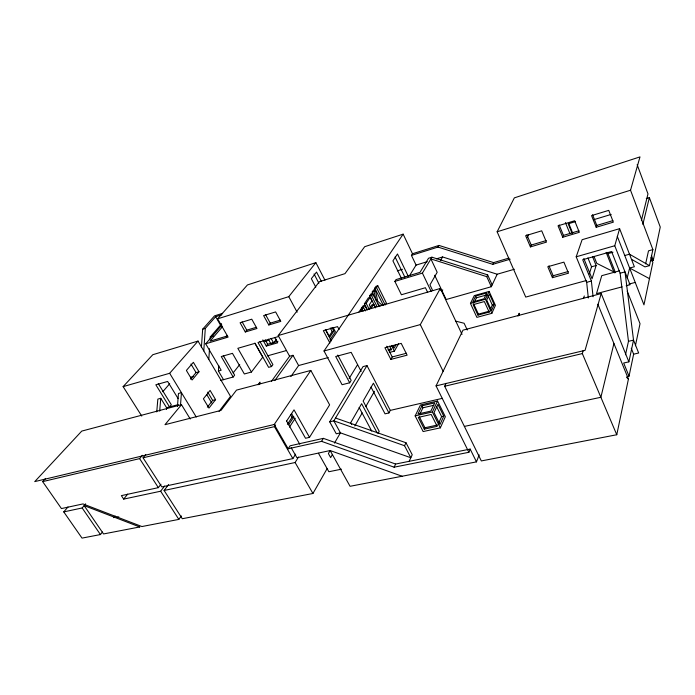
<?xml version="1.0" encoding="UTF-8"?>
<svg xmlns="http://www.w3.org/2000/svg" width="695" height="695" viewBox="0 0 695 695"><rect width="100%" height="100%" fill="white"/><g stroke="black" fill="none" stroke-linecap="round" stroke-linejoin="round"><path stroke-width="1.04" d="M519.148 315.374L519.165 313.263L518.027 316.069M223.503 379.67L218.421 371.008L218.743 365.605M221.106 326.711L221.305 323.47M208.804 359.463L209.508 348.742M210.133 339.091L210.272 336.953L220.515 325.138L215.667 316.703L221.835 314.765M203.774 350.906L205.303 328.396L215.667 316.703M201.411 347.404L202.662 329.204L214.52 315.878L222.643 313.332M180.457 405.637L181.447 392.666L178.459 393.483L177.451 406.427M166.452 409.433L166.6 407.713L160.762 398.296L157.852 399.086L156.749 411.9M159.676 411.127L160.762 398.296M259.609 384.274L259.982 382.163L258.045 384.778M446.034 383.336L444.67 386.246L481.322 460.933L616.769 434.749L628.436 379.027L597.874 304.228M626.977 376.629L629.036 376.177L633.64 354.172L631.26 348.238M635.404 345.762L640.026 323.688L627.246 291.257M651.224 260.946L653.274 260.382L660.25 227.065L649.356 197.623L646.28 198.561M629.036 376.177L623.667 363.025L628.871 361.843L633.527 340.124L625.005 271.884L620.131 273.213L628.471 341.323L625.5 354.763M631.755 259.461L644.951 266.88L649.46 265.655L652.892 249.618L630.53 190.222L639.991 156.888L514.335 197.875L497.134 231.774L525.741 297.086L586.285 280.545M645.62 263.874L648.505 250.843L652.892 249.618M613.928 343.53L600.88 397.279L464.382 426.409M642.858 224.381L649.356 197.623M627.159 278.043L629.635 268.053L634.353 266.758L619.61 228.664L582.115 239.697L576.198 256.794L586.658 282.326L588.326 298.016M641.398 220.48L647.975 193.896L637.15 164.654M436.06 385.89L462.974 330.16L601.192 293.559L585.068 350.341L436.06 385.89L468.89 452.289L394.108 467.188L321.568 441.351L288.19 448.77L274.221 424.489L310.83 370.435L329.621 404.855L309.51 437.355L305.522 438.258L291.579 413.577M626.16 285.775L630.044 284.741L614.762 245.743L619.61 228.664M616.769 434.749L582.341 353.581L583.227 350.506M592.531 256.568L596.136 265.516L592.071 278.773L583.826 258.497M583.652 298.016L584.295 295.957M589.291 273.943L591.532 266.802L587.918 257.88M596.188 227.282L591.558 215.606L608.75 210.368L613.337 222.165L596.188 227.282L596.797 225.432L592.574 214.755M552.429 277.687L547.799 266.732L563.897 262.137L568.493 273.196L552.429 277.687L553.159 275.75L548.963 265.811M291.136 447.632L296.921 457.718L330.142 450.542L350.063 486.3L476.475 461.871L479.15 454.878M562.759 237.256L558.042 225.823L574.661 220.758L579.335 232.312L562.759 237.256L563.463 235.405L559.162 224.945M468.89 452.289L470.168 449.083L395.637 464.043L323.357 438.354L290.084 445.799L288.19 448.77M530.415 246.907L525.629 235.709L541.7 230.81L546.452 242.121L530.415 246.907L531.223 245.048L526.853 234.806M527.227 237.551L528.513 234.693M440.343 427.851L445.347 416.731L437.546 401.041L420.51 404.959L415.141 415.871L423.142 431.552L440.343 427.851L432.386 411.996L437.546 401.041M491.851 313.332L495.431 305.366L489.124 291.431L474.285 295.61L470.437 303.428L476.883 317.363L491.851 313.332L485.44 299.258L489.124 291.431M443.757 416.149L439.996 424.471L434.036 412.595L437.893 404.368L443.757 416.149L441.612 416.618L438.667 423.09M494.197 304.618L491.504 310.578L486.709 300.04L489.462 294.15L494.197 304.618L492.338 305.131L490.401 309.388M489.167 312.09L489.628 311.091L478.412 314.131L477.943 315.13L473.113 304.671L484.354 301.552L489.167 312.09L477.943 315.13M408.981 461.636L412.231 454.739L405.993 442.758L335.546 418.025M424.28 429.145L418.286 417.365L431.213 414.472L437.19 426.348L424.28 429.145L424.94 427.746L419.415 416.887M434.688 275.246L446.147 299.528L491.304 286.722L497.186 274.23L514.352 269.26M394.108 467.188L395.637 464.043M371.008 387.037L385.039 413.838L388.939 412.943L390.286 410.389L366.977 365.579L363.059 366.595L329.691 421.83L336.267 433.793L340.42 432.855L410.815 457.736L404.551 445.73L405.993 442.758M419.849 414.159L422.951 407.774L433.776 405.307M474.407 301.995L476.449 297.799L486.578 294.958M491.304 286.722L486.778 276.662L487.647 274.873L431.934 257.202L428.52 258.253L420.015 272.336L396.02 279.599L394.864 281.406L401.415 294.758L425.418 287.721L427.694 292.491M409.729 275.35L416.079 265.099L411.44 255.395L437.998 247.081L492.772 264.335L493.606 262.614L508.914 258.088M421.961 405.819L417.956 414.012L430.874 411.101L434.757 402.883L421.961 405.819L422.951 407.774M475.649 296.061L472.782 301.925L484.015 298.798L486.795 292.925L475.649 296.061L476.449 297.799M378.236 433.133L379.192 431.334L363.146 401.067L373.423 383.188L388.939 412.943M337.761 355.067L351.175 380.347L349.681 382.797L342.079 384.709L324.018 350.975L420.31 324.6L440.343 288.451L462.036 334.382M354.806 425.974L362.191 412.943M365.77 406.627L374.466 391.294M390.851 359.393L407.122 355.171L401.215 343.382L384.917 347.726L390.851 359.393L392.232 356.952L406.427 353.26M168.624 484.528L164.107 490.479L182.29 518.731L312.941 493.476L327.189 468.534M389.278 352.495L394.36 351.157L398.583 343.764M396.037 344.763L394.082 348.16L392.684 345.372M393.144 346.97L394.126 345.276M332.392 454.573L330.646 457.605L328.387 453.566L330.142 450.542L402.11 476.24M334.469 443.097L340.42 432.855L333.843 420.857L366.977 365.579M440.43 260.686L442.593 256.959L497.186 274.23M321.568 441.351L323.357 438.354M394.864 281.406L422.404 273.092L431.934 257.202M437.998 247.081L438.988 245.431L493.606 262.614M349.072 378.54L357.578 364.693M164.107 490.479L295.114 462.522L298.45 457.119M145.776 454.487L143.066 457.797L161.796 486.9L292.856 458.596L295.61 454.165M411.44 255.395L412.491 253.744L438.988 245.431M375.43 307.902L373.658 304.393L371.069 308.398L369.28 304.862L371.894 300.883L370.114 297.356L368.341 297.877L364.38 303.854L367.212 309.423M369.948 307.911L371.894 304.914L373.658 304.393M289.476 427.104L295.253 418.277M288.712 424.775L293.924 416.852L292.048 417.304L287.4 424.341M360.774 311.473L364.832 305.34L367.195 309.996M364.38 303.854L366.161 303.324L370.114 297.356M375.335 307.199L369.644 295.914L371.417 295.392L372.702 293.438L379.279 306.538M373.215 295.957L372.233 292.022L373.988 291.5L375.265 289.572L377.733 301.213L382.389 305.505M376.525 287.652L377.785 285.749L386.394 303.029L385.169 304.975L376.525 287.652L374.779 288.182L383.432 305.479M286.592 421.074L294.028 409.859L309.51 437.355M358.976 311.994L363.042 305.87L364.832 305.34M369.644 295.914L370.948 293.959L372.702 293.438M372.233 292.022L373.51 290.093L375.265 289.572M374.779 288.182L376.047 286.279L377.785 285.749M143.066 457.797L274.447 426.626L275.611 424.906M324.018 350.975L403.143 234.154L412.491 253.744M329.925 339.872L335.407 331.81L333.096 327.406M331.932 327.484L333.852 331.133L329.734 337.179L325.833 329.812M329.239 335.92L332.193 331.611L333.852 331.133M290.884 376.56L298.607 365.535L328.257 357.543M45.601 478.421L42.656 481.618L61.438 508.575L82.966 503.927L141.928 526.541L178.85 519.4L181.326 515.933M274.777 380.599L292.977 355.301L298.607 365.535M271.38 381.442L289.615 356.231L292.977 355.301M220.445 380.504L233.164 377.029L221.262 356.561L232.46 353.338L244.345 373.98L251.408 372.042L237.829 348.308L255.074 343.313L268.618 367.342L271.519 366.552L272.918 364.649L259.956 341.54M289.615 356.231L278.209 335.546L319.353 281.701L344.989 273.639L364.684 246.699L403.143 234.154M251.408 372.042L262.745 357.178L254.848 343.156M276.428 339.238L273.604 342.939L271.067 338.369M160.953 484.259L158.347 487.647L121.373 495.631L123.684 499.106L160.658 491.217L164.541 486.126M219.073 411.344L230.523 396.385L198.023 341.071L152.822 354.702L123.128 386.62L141.763 416.096M262.823 339.881L266.281 346.058L267.662 344.26L277.991 341.297M233.164 377.029L234.641 375.144L223.33 355.649M215.58 399.651L208.969 408.087L203.392 398.791L210.099 390.425L215.58 399.651L212.661 400.416L207.353 407.157M233.129 372.937L239.732 364.562M268.8 324.965L280.806 321.377L275.628 311.925L263.613 315.582L268.8 324.965L270.251 323.132L280.233 320.143M218.421 371.008L221.166 370.235L205.703 343.79L228.09 337.11L217.605 318.831L288.772 296.661L315.86 262.632L324.93 280.111M67.988 506.976L63.758 511.894L82.019 538.112L100.436 534.559L102.443 532.031M113.806 517.732L115.144 516.046M123.684 499.106L127.672 494.136M42.656 481.618L139.617 458.613L142.336 455.303M245.292 331.975L256.968 328.492L251.764 319.196L240.088 322.758L245.292 331.975L246.794 330.151L256.246 327.319M190.239 419.007L181.482 404.69L164.967 424.697L220.984 410.415L236.5 390.121L310.83 370.435M198.996 371.764L192.098 379.974L186.382 370.444L193.375 362.312L198.996 371.764L196.06 372.589L190.534 379.157M63.758 511.894L82.166 507.967L85.641 503.84M226.179 337.006L227.552 335.381M222.539 326.641L210.029 341.149L227.56 335.902M162.778 391.728L169.693 383.744M205.703 343.79L221.887 325.078M123.128 386.62L169.658 373.285L198.023 341.071M217.605 318.831L247.437 284.95L315.86 262.632M497.134 231.774L630.53 190.222M202.662 329.204L205.303 328.396M397.332 270.85L402.492 269.269M416.079 265.099L427.295 261.65M436.477 258.835L442.593 256.959M575.33 221.662L568.206 223.825L572.002 233.146M593.791 219.672L611.192 214.408M210.272 336.953L213.278 336.05M531.223 245.048L546.209 240.566M563.463 235.405L578.961 230.766M596.797 225.432L612.886 220.619M492.772 264.335L510.165 259.2M361.695 307.894L363.485 307.372L365.301 310.943M278.209 335.546L440.343 288.451M278.539 336.51L257.984 342.47L271.519 366.552M264.882 341.427L268.852 340.272M440.786 290.545L442.785 289.963M272.683 343.208L270.85 343.73L268.313 339.169M576.198 256.794L614.762 245.743M266.281 346.058L277.661 342.8L274.699 337.457M607.743 253.701L612.947 252.224M624.762 255.525L629.496 254.196L649.46 265.655M190.456 377.324L193.54 376.455M553.159 275.75L568.171 271.536M267.427 355.866L286.375 350.558M591.532 266.802L596.136 265.516M470.437 303.428L485.44 299.258M619.306 270.876L601.748 275.68L596.51 293.646L622.112 286.853M586.658 282.326L591.375 281.041L582.697 259.739L611.591 251.529L620.131 273.213M629.018 284.064L635.143 282.439M166.6 407.713L178.354 404.594M388.01 349.767L391.129 348.942M181.482 404.69L81.749 431.091L34.75 481.609L274.221 424.489M388.383 350.636L391.511 349.811L389.626 346.093M628.471 341.323L633.527 340.124L638.67 353.008L633.64 354.172M444.67 386.246L582.341 353.581M329.691 421.83L333.843 420.857L404.551 445.73M390.286 410.389L442.428 398.339M415.141 415.871L432.386 411.996M424.94 427.746L437.824 424.94M341.41 469.186L328.865 471.74L318.458 453.253M116.734 517.289L118.836 516.863M455.781 321.151L464.112 323.262L467.283 330.029M486.778 276.662L430.9 258.931L437.181 272.284L429.953 284.863L432.681 290.579M615.405 272.675L596.788 263.362L593.999 256.429M629.635 268.053L649.451 278.634M626.907 377.55L628.436 379.027L626.968 377.472M377.976 303.932L380 306.061M82.166 507.967L100.436 534.559M139.617 458.613L158.347 487.647M160.658 491.217L178.85 519.4M158.278 383.597L171.326 404.785L169.519 406.94L155.836 384.787L167.643 381.459L178.024 398.452M169.658 373.285L196.268 417.035M206.841 394.708L211.749 402.918M190.951 364.024L196.06 372.589M207.718 392.136L212.661 400.416M274.447 426.626L292.856 458.596M295.114 462.522L312.941 493.476M286.575 421.014L299.762 444.227M290.467 414.498L292.048 417.304M242.121 321.872L246.794 330.151M265.203 339.855L267.662 344.26M265.525 314.566L270.251 323.132M351.748 424.532L350.74 422.656L361.635 403.699L377.255 433.089M288.772 296.661L297.13 312.185M349.681 382.797L335.702 356.509L351.166 352.348L361.139 371.373M359.141 407.487L371.747 431.126M325.321 329.508L331.341 340.863M329.89 343.009L323.34 330.681L337.562 326.615L339.064 329.491M330.264 327.953L332.193 331.611M315.782 287.165L311.343 278.686L316.52 272.066L321.385 281.397M314.036 273.952L318.901 283.265M360.47 310.196L362.138 309.414L363.051 311.204M366.161 303.324L369.314 309.536M386.785 346.214L392.232 356.952M391.546 345.58L394.36 351.157M371.417 295.392L376.968 306.434M436.642 406.662L441.612 416.618M470.168 449.083L476.475 461.871M420.31 324.6L443.106 371.278M401.632 278.756L392.918 260.851L397.479 253.979L408.217 276.202M395.081 256.95L404.872 277.14M422.404 273.092L431.178 291.483M473.59 303.68L478.412 314.131M488.02 295.627L492.338 305.131M487.647 274.873L492.164 284.898M565.417 222.574L569.987 233.755M568.927 223.868L572.715 233.181M601.192 293.559L628.871 361.843M607.473 252.398L614.806 270.928L614.276 272.9L606.136 252.363M617.299 236.369L643.961 304.862L652.866 262.354L651.05 257.558M651.389 255.404L653.274 260.382M373.988 291.5L376.221 300.448M591.375 281.041L593.087 296.756M139.738 526.958L103.546 533.951L84.13 505.613L139.738 526.958"/></g></svg>
